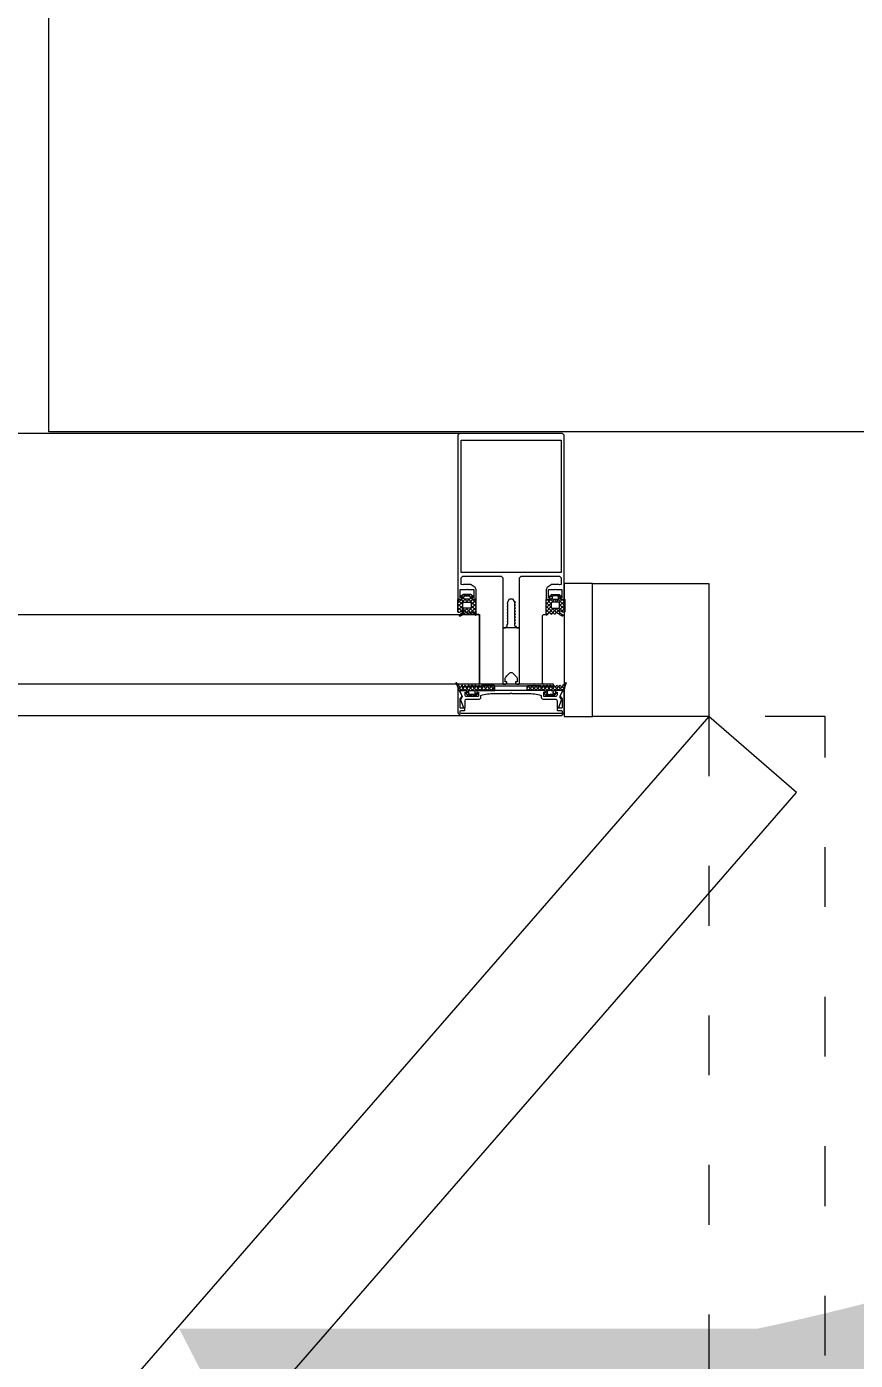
# Model space of a CAD drawing. Header units: millimetres. Extents: x 0 to 168960, y -92093 to 443706.
# Drawn here: x 36583 to 37081, y 99418 to 100221 of the extents above; entities that cross this region are included whole.
import ezdxf
from ezdxf.enums import TextEntityAlignment as Align

# ---------------------------------------------------------------- set-up
doc = ezdxf.new("R2018")
doc.units = ezdxf.units.MM
doc.linetypes.add('ACAD_ISO03W100', pattern=[30, 12, -18])
for name, color, linetype, lineweight in [('_0', 7, 'Continuous', 15), ('АР_Названия помещений', 124, 'Continuous', 5), ('АР_Номер помещения', 1, 'Continuous', 25), ('АР_Помещения_площадь', 19, 'Continuous', 9)]:
    doc.layers.add(name, color=color, linetype=linetype, lineweight=lineweight)
doc.styles.add('ISOCPEUR', font='isocpeur.ttf', dxfattribs={"height": 175})
doc.styles.get("Standard").update_dxf_attribs({"font": 'arial.ttf'})
pattern_1 = [(45, (-321692.8483, 48225.6813), (-1.122532015, 1.122532015), []), (135, (-321692.8483, 48225.6813), (-1.122532015, -1.122532015), [])]
pattern_2 = [(45, (-321692.8483, 48226.3235), (-1.122532015, 1.122532015), []), (135, (-321692.8483, 48226.3235), (-1.122532015, -1.122532015), [])]

# ---------------------------------------------------------------- blocks, each defined once
blk = doc.blocks.new('*U411')
h = blk.add_hatch()
h.set_pattern_fill('ANSI37', color=8, scale=0.5)
h.set_pattern_definition(pattern_2)
edge = h.paths.add_edge_path()
edge.add_line((609.16, -99.85), (608.2, -99.85))
edge.add_arc((608.2, -100.27), 0.427, 89.99338, 141.53279)
edge.add_arc((607.53, -99.74), 0.427, 179.99682, 321.5208, ccw=False)
edge.add_line((607.1, -99.74), (607.1, -98.64))
edge.add_arc((607.29, -98.64), 0.183, 89.9818, 180.0182, ccw=False)
edge.add_line((607.29, -98.46), (607.41, -98.46))
edge.add_arc((607.41, -98.28), 0.183, 269.99944, 405.01081)
edge.add_line((607.54, -98.15), (606.32, -97.05))
edge.add_arc((605.94, -97.57), 0.637, 53.62568, 90.95771)
edge.add_line((605.93, -96.93), (601.79, -96.93))
edge.add_arc((601.78, -97.57), 0.637, 89.04229, 126.37432)
edge.add_line((601.4, -97.05), (600.18, -98.15))
edge.add_arc((600.31, -98.28), 0.183, 134.98919, 270.00056)
edge.add_line((600.31, -98.46), (600.43, -98.46))
edge.add_arc((600.43, -98.64), 0.183, -0.0182, 90.0182, ccw=False)
edge.add_line((600.61, -98.64), (600.61, -99.74))
edge.add_arc((600.19, -99.74), 0.427, -141.5208, 0.00318, ccw=False)
edge.add_arc((599.52, -100.27), 0.427, 38.46721, 90.00662)
edge.add_line((599.52, -99.85), (598.42, -99.85))
edge.add_arc((598.42, -100.03), 0.183, 89.9818, 180.0182)
edge.add_line((598.24, -100.03), (598.24, -107.22))
edge.add_arc((598.54, -107.24), 0.306, 176.84485, 269.92113)
edge.add_line((598.54, -107.55), (599.27, -107.55))
edge.add_arc((599.27, -107.24), 0.304, 269.97813, 295.0452)
edge.add_line((599.4, -107.52), (601.48, -106.66))
edge.add_arc((601.6, -106.94), 0.305, -39.63, 115.01424, ccw=False)
edge.add_arc((594.3, -100.64), 9.95, 301.18717, 319.274, ccw=False)
edge.add_arc((599.6, -109.53), 0.4, 111.54212, 188.45788)
edge.add_arc((599.75, -109.34), 0.602, 203.62784, 297.88064)
edge.add_arc((594.31, -100.46), 11.02, 301.32018, 310.12178)
edge.add_arc((605.31, -113.57), 6.09, 109.99174, 129.84721, ccw=False)
edge.add_arc((603.34, -108.13), 0.305, 34.33696, 110.83556, ccw=False)
edge.add_line((603.59, -107.95), (604.08, -108.69))
edge.add_arc((604.33, -108.51), 0.305, 214.34291, 325.65709)
edge.add_line((604.58, -108.69), (605.07, -107.95))
edge.add_arc((605.32, -108.13), 0.305, 34.34291, 145.65709, ccw=False)
edge.add_line((605.57, -107.95), (606.06, -108.69))
edge.add_arc((606.31, -108.51), 0.305, 214.34291, 325.65709)
edge.add_line((606.56, -108.69), (607.05, -107.95))
edge.add_arc((607.3, -108.13), 0.305, 45.00818, 145.65327, ccw=False)
edge.add_line((607.52, -107.91), (608.82, -109.24))
edge.add_arc((609.04, -109.03), 0.305, 225.0039, 359.97313)
edge.add_line((609.35, -109.03), (609.35, -100.03))
edge.add_arc((609.16, -100.03), 0.183, 359.9818, 449.9818)
edge = h.paths.add_edge_path(flags=16)
edge.add_line((602.56, -97.78), (605.14, -97.78))
edge.add_arc((605.14, -98.32), 0.541, 0, 90, ccw=False)
edge.add_line((605.68, -98.32), (605.68, -99.31))
edge.add_arc((605.14, -99.31), 0.541, -90, 0, ccw=False)
edge.add_line((605.14, -99.85), (602.56, -99.85))
edge.add_arc((602.56, -99.31), 0.541, 180, 270, ccw=False)
edge.add_line((602.02, -99.31), (602.02, -98.32))
edge.add_arc((602.56, -98.32), 0.541, 90, 180, ccw=False)
edge = h.paths.add_edge_path(flags=16)
edge.add_line((601.96, -101.56), (605.74, -101.56))
edge.add_arc((605.74, -102.1), 0.541, 0, 90, ccw=False)
edge.add_line((606.28, -102.1), (606.28, -104.68))
edge.add_arc((605.74, -104.68), 0.541, -90, 0, ccw=False)
edge.add_line((605.74, -105.22), (601.96, -105.22))
edge.add_arc((601.96, -104.68), 0.541, 180, 270, ccw=False)
edge.add_line((601.42, -104.68), (601.42, -102.1))
edge.add_arc((601.96, -102.1), 0.541, 90, 180, ccw=False)
h = blk.add_hatch()
h.set_pattern_fill('ANSI37', color=8, scale=0.5)
h.set_pattern_definition(pattern_2)
edge = h.paths.add_edge_path()
edge.add_line((651.69, -99.85), (652.65, -99.85))
edge.add_arc((652.65, -100.27), 0.427, 38.46721, 90.00662, ccw=False)
edge.add_arc((653.32, -99.74), 0.427, 218.4792, 360.00318)
edge.add_line((653.75, -99.74), (653.75, -98.64))
edge.add_arc((653.57, -98.64), 0.183, 359.9818, 450.0182)
edge.add_line((653.57, -98.46), (653.44, -98.46))
edge.add_arc((653.44, -98.28), 0.183, 134.98919, 270.00056, ccw=False)
edge.add_line((653.32, -98.15), (654.53, -97.05))
edge.add_arc((654.91, -97.57), 0.637, 89.04229, 126.37432, ccw=False)
edge.add_line((654.92, -96.93), (659.07, -96.93))
edge.add_arc((659.08, -97.57), 0.637, 53.62568, 90.95771, ccw=False)
edge.add_line((659.46, -97.05), (660.68, -98.15))
edge.add_arc((660.55, -98.28), 0.183, -90.00056, 45.01081, ccw=False)
edge.add_line((660.55, -98.46), (660.42, -98.46))
edge.add_arc((660.42, -98.64), 0.183, 89.9818, 180.0182)
edge.add_line((660.24, -98.64), (660.24, -99.74))
edge.add_arc((660.67, -99.74), 0.427, 179.99682, 321.5208)
edge.add_arc((661.34, -100.27), 0.427, 89.99338, 141.53279, ccw=False)
edge.add_line((661.34, -99.85), (662.43, -99.85))
edge.add_arc((662.43, -100.03), 0.183, -0.0182, 90.0182, ccw=False)
edge.add_line((662.62, -100.03), (662.62, -107.22))
edge.add_arc((662.31, -107.24), 0.306, -89.92113, 3.15515, ccw=False)
edge.add_line((662.31, -107.55), (661.58, -107.55))
edge.add_arc((661.58, -107.24), 0.304, 244.9548, 270.02187, ccw=False)
edge.add_line((661.45, -107.52), (659.38, -106.66))
edge.add_arc((659.25, -106.94), 0.305, 64.98576, 219.63)
edge.add_arc((666.56, -100.64), 9.95, 220.726, 238.81283)
edge.add_arc((661.26, -109.53), 0.4, -8.45788, 68.45788, ccw=False)
edge.add_arc((661.1, -109.34), 0.602, 242.11936, 336.37216, ccw=False)
edge.add_arc((666.55, -100.46), 11.02, 229.87822, 238.67982, ccw=False)
edge.add_arc((655.54, -113.57), 6.09, 50.15279, 70.00826)
edge.add_arc((657.52, -108.13), 0.305, 69.16444, 145.66304)
edge.add_line((657.27, -107.95), (656.78, -108.69))
edge.add_arc((656.53, -108.51), 0.305, 214.34291, 325.65709, ccw=False)
edge.add_line((656.28, -108.69), (655.79, -107.95))
edge.add_arc((655.54, -108.13), 0.305, 34.34291, 145.65709)
edge.add_line((655.28, -107.95), (654.8, -108.69))
edge.add_arc((654.54, -108.51), 0.305, 214.34291, 325.65709, ccw=False)
edge.add_line((654.29, -108.69), (653.81, -107.95))
edge.add_arc((653.55, -108.13), 0.305, 34.34673, 134.99182)
edge.add_line((653.34, -107.91), (652.03, -109.24))
edge.add_arc((651.81, -109.03), 0.305, 180.02687, 314.9961, ccw=False)
edge.add_line((651.51, -109.03), (651.51, -100.03))
edge.add_arc((651.69, -100.03), 0.183, 90.0182, 180.0182, ccw=False)
edge = h.paths.add_edge_path(flags=16)
edge.add_line((658.29, -97.78), (655.72, -97.78))
edge.add_arc((655.72, -98.32), 0.541, 90, 180)
edge.add_line((655.18, -98.32), (655.18, -99.31))
edge.add_arc((655.72, -99.31), 0.541, 180, 270)
edge.add_line((655.72, -99.85), (658.29, -99.85))
edge.add_arc((658.29, -99.31), 0.541, 270, 360)
edge.add_line((658.83, -99.31), (658.83, -98.32))
edge.add_arc((658.29, -98.32), 0.541, 0, 90)
edge = h.paths.add_edge_path(flags=16)
edge.add_line((658.89, -101.56), (655.12, -101.56))
edge.add_arc((655.12, -102.1), 0.541, 90, 180)
edge.add_line((654.58, -102.1), (654.58, -104.68))
edge.add_arc((655.12, -104.68), 0.541, 180, 270)
edge.add_line((655.12, -105.22), (658.89, -105.22))
edge.add_arc((658.89, -104.68), 0.541, 270, 360)
edge.add_line((659.43, -104.68), (659.43, -102.1))
edge.add_arc((658.89, -102.1), 0.541, 0, 90)
h = blk.add_hatch()
h.set_pattern_fill('ANSI37', color=8, scale=0.5)
h.set_pattern_definition(pattern_1)
edge = h.paths.add_edge_path()
edge.add_line((598.41, -154.25), (598.41, -154.37))
edge.add_arc((592.37, -154.25), 6.03, 0, 37.47615)
edge.add_arc((597.4, -150.39), 0.305, 51.18112, 217.47615)
edge.add_arc((592.59, -156.37), 7.99, 28.02004, 51.18112)
edge.add_arc((599.91, -152.48), 0.305, 208.02004, 334.43857)
edge.add_line((600.55, -151.76), (600.18, -152.61))
edge.add_arc((600.82, -151.89), 0.305, 34.33926, 154.44225)
edge.add_line((601.55, -152.45), (601.07, -151.72))
edge.add_arc((601.8, -152.28), 0.305, 214.34372, 325.65628)
edge.add_line((602.54, -151.72), (602.05, -152.45))
edge.add_arc((602.79, -151.89), 0.305, 34.34372, 145.65628)
edge.add_line((603.53, -152.45), (603.04, -151.72))
edge.add_arc((603.78, -152.28), 0.305, 214.34372, 325.65628)
edge.add_line((604.52, -151.72), (604.03, -152.45))
edge.add_arc((604.77, -151.89), 0.305, 34.34372, 145.65628)
edge.add_line((605.63, -152.45), (605.02, -151.72))
edge.add_arc((605.88, -152.28), 0.305, 214.34372, 325.65628)
edge.add_line((606.62, -151.72), (606.13, -152.45))
edge.add_arc((606.87, -151.89), 0.305, 34.34372, 145.65628)
edge.add_line((607.61, -152.45), (607.13, -151.72))
edge.add_arc((607.87, -152.28), 0.305, 214.34372, 325.65628)
edge.add_line((608.6, -151.72), (608.12, -152.45))
edge.add_arc((608.86, -151.89), 0.305, 34.34372, 145.65628)
edge.add_line((609.6, -152.45), (609.11, -151.72))
edge.add_arc((609.85, -152.28), 0.305, 214.34372, 325.65628)
edge.add_line((610.71, -151.72), (610.1, -152.45))
edge.add_arc((610.96, -151.89), 0.305, 34.34372, 145.65628)
edge.add_line((611.7, -152.45), (611.21, -151.72))
edge.add_arc((611.95, -152.28), 0.305, 214.34372, 325.65628)
edge.add_line((612.69, -151.72), (612.2, -152.45))
edge.add_arc((616.44, -204.63), 53.04, 85.94424, 94.05576)
edge.add_line((620.62, -151.88), (620.19, -151.72))
edge.add_arc((620.37, -152.05), 0.304, 0, 34.36429)
edge.add_line((620.67, -154.49), (620.67, -152.05))
edge.add_arc((620.37, -154.49), 0.305, 270, 360)
edge.add_line((611.05, -154.8), (620.37, -154.8))
edge.add_arc((611.05, -154.37), 0.427, 218.47352, 270)
edge.add_arc((610.38, -154.9), 0.427, 38.47352, 180)
edge.add_line((609.95, -156.12), (609.95, -154.9))
edge.add_arc((610.14, -156.12), 0.183, 180, 270)
edge.add_line((610.38, -156.3), (610.14, -156.3))
edge.add_arc((610.38, -156.49), 0.183, 315.00146, 450)
edge.add_line((609.29, -157.83), (610.51, -156.61))
edge.add_arc((608.9, -157.45), 0.549, 270, 315.00146)
edge.add_line((604.76, -157.99), (608.9, -157.99))
edge.add_arc((604.76, -157.45), 0.549, 224.99854, 270)
edge.add_line((603.15, -156.61), (604.37, -157.83))
edge.add_arc((603.28, -156.49), 0.183, 90, 224.99854)
edge.add_line((603.52, -156.3), (603.28, -156.3))
edge.add_arc((603.52, -156.12), 0.183, 270, 360)
edge.add_line((603.71, -154.9), (603.71, -156.12))
edge.add_arc((603.28, -154.9), 0.427, 0, 70.7667)
edge.add_arc((603.28, -154.9), 0.427, 70.75287, 141.53052)
edge.add_arc((602.61, -154.37), 0.427, 270, 321.53052)
edge.add_line((598.83, -154.8), (602.61, -154.8))
edge.add_arc((598.83, -154.37), 0.427, 180, 270)
edge = h.paths.add_edge_path(flags=16)
edge.add_line((608.61, -155.3), (608.61, -156.53))
edge.add_arc((608.07, -156.53), 0.541, 270, 360)
edge.add_line((608.07, -157.07), (605.5, -157.07))
edge.add_arc((605.5, -156.53), 0.541, 180, 270)
edge.add_line((604.96, -156.53), (604.96, -155.3))
edge.add_arc((605.5, -155.3), 0.541, 90, 180)
edge.add_line((605.5, -154.75), (608.07, -154.75))
edge.add_arc((608.07, -155.3), 0.541, 0, 90)
h = blk.add_hatch()
h.set_pattern_fill('ANSI37', color=8, scale=0.5)
h.set_pattern_definition(pattern_1)
edge = h.paths.add_edge_path()
edge.add_line((650.35, -156.3), (650.6, -156.3))
edge.add_arc((650.6, -156.12), 0.183, 270, 360)
edge.add_line((650.78, -156.12), (650.78, -154.9))
edge.add_arc((650.35, -154.9), 0.427, 0, 141.52648)
edge.add_arc((649.68, -154.37), 0.427, 270, 321.52648)
edge.add_line((649.68, -154.8), (640.37, -154.8))
edge.add_arc((640.37, -154.49), 0.305, 180, 270)
edge.add_line((640.06, -154.49), (640.06, -152.05))
edge.add_arc((640.37, -152.05), 0.304, 145.63571, 180)
edge.add_line((640.12, -151.88), (640.54, -151.72))
edge.add_arc((644.29, -204.63), 53.04, 85.94424, 94.05576)
edge.add_line((648.04, -151.72), (648.53, -152.45))
edge.add_arc((648.78, -152.28), 0.305, 214.34372, 325.65628)
edge.add_line((649.03, -152.45), (649.52, -151.72))
edge.add_arc((649.77, -151.89), 0.305, 34.34372, 145.65628)
edge.add_line((650.02, -151.72), (650.63, -152.45))
edge.add_arc((650.89, -152.28), 0.305, 214.34372, 325.65628)
edge.add_line((651.14, -152.45), (651.62, -151.72))
edge.add_arc((651.88, -151.89), 0.305, 34.34372, 145.65628)
edge.add_line((652.13, -151.72), (652.62, -152.45))
edge.add_arc((652.87, -152.28), 0.305, 214.34372, 325.65628)
edge.add_line((653.12, -152.45), (653.61, -151.72))
edge.add_arc((653.86, -151.89), 0.305, 34.34372, 145.65628)
edge.add_line((654.11, -151.72), (654.6, -152.45))
edge.add_arc((654.85, -152.28), 0.305, 214.34372, 325.65628)
edge.add_line((655.1, -152.45), (655.71, -151.72))
edge.add_arc((655.96, -151.89), 0.305, 34.34372, 145.65628)
edge.add_line((656.21, -151.72), (656.7, -152.45))
edge.add_arc((656.95, -152.28), 0.305, 214.34372, 325.65628)
edge.add_line((657.21, -152.45), (657.69, -151.72))
edge.add_arc((657.94, -151.89), 0.305, 34.34372, 145.65628)
edge.add_line((658.2, -151.72), (658.68, -152.45))
edge.add_arc((658.94, -152.28), 0.305, 214.34372, 325.65628)
edge.add_line((659.19, -152.45), (659.66, -151.72))
edge.add_arc((659.91, -151.89), 0.305, 25.55775, 145.66074)
edge.add_line((660.19, -151.76), (660.55, -152.61))
edge.add_arc((660.83, -152.48), 0.305, 205.56143, 331.97996)
edge.add_arc((668.15, -156.37), 7.99, 128.81888, 151.97996)
edge.add_arc((663.33, -150.39), 0.305, 322.52385, 488.81888)
edge.add_arc((668.36, -154.25), 6.03, 142.52385, 180)
edge.add_line((662.33, -154.25), (662.33, -154.37))
edge.add_arc((661.9, -154.37), 0.427, 270, 360)
edge.add_line((661.9, -154.8), (658.12, -154.8))
edge.add_arc((658.12, -154.37), 0.427, 218.46948, 270)
edge.add_arc((657.45, -154.9), 0.427, 38.46948, 109.24713)
edge.add_arc((657.45, -154.9), 0.427, 109.2333, 180)
edge.add_line((657.03, -154.9), (657.03, -156.12))
edge.add_arc((657.21, -156.12), 0.183, 180, 270)
edge.add_line((657.21, -156.3), (657.45, -156.3))
edge.add_arc((657.45, -156.49), 0.183, 315.00146, 450)
edge.add_line((657.58, -156.61), (656.36, -157.83))
edge.add_arc((655.97, -157.45), 0.549, 270, 315.00146)
edge.add_line((655.97, -157.99), (651.83, -157.99))
edge.add_arc((651.83, -157.45), 0.549, 224.99854, 270)
edge.add_line((651.44, -157.83), (650.22, -156.61))
edge.add_arc((650.35, -156.49), 0.183, 90, 224.99854)
edge = h.paths.add_edge_path(flags=16)
edge.add_line((652.12, -155.3), (652.12, -156.53))
edge.add_arc((652.66, -155.3), 0.541, 90, 180)
edge.add_line((655.24, -154.75), (652.66, -154.75))
edge.add_arc((655.24, -155.3), 0.541, 0, 90)
edge.add_line((655.78, -156.53), (655.78, -155.3))
edge.add_arc((655.24, -156.53), 0.541, 270, 360)
edge.add_line((652.66, -157.07), (655.24, -157.07))
edge.add_arc((652.66, -156.53), 0.541, 180, 270)
at = {"color": 8}
for p, q in [((599.35, 0), (63.01, 0)), ((62.53, -169.84), (599.84, -169.84))]:
    blk.add_line(p, q, dxfattribs=at)
at = {"color": 8, "lineweight": 0, "ltscale": 100, "transparency": 33554687}
for points in [[(598.37, -0.98), (598.37, -99.98), (600.44, -99.98), (600.93, -99.49), (600.93, -99), (599.84, -99), (599.84, -94), (603.61, -94), (603.86, -93.64), (604.22, -94), (607.88, -94), (607.88, -99), (606.91, -99), (606.91, -99.49), (607.39, -99.98), (609.35, -99.98), (609.35, -94), (608.74, -92.78), (606.42, -91.08), (606.18, -90.95), (601.66, -90.95), (601.3, -91.2), (600.44, -90.95), (600.44, -86.93), (601.42, -85.96), (624.39, -85.96), (625.37, -86.93), (625.37, -116.68), (625.73, -116.92), (626.83, -116.92), (627.93, -115.95), (627.93, -115.09), (628.42, -114.73), (628.42, -113.51), (627.93, -113.27), (628.42, -113.02), (628.42, -111.8), (627.93, -111.44), (628.42, -111.19), (628.42, -109.97), (627.93, -109.73), (628.42, -109.36), (628.42, -108.15), (627.93, -107.9), (628.42, -107.54), (628.42, -106.32), (627.93, -106.07), (628.42, -105.83), (628.42, -104.61), (627.93, -104.24), (628.42, -104), (628.42, -102.78), (627.93, -102.42), (628.42, -102.17), (628.42, -101.44), (629.51, -99.49), (631.22, -99.49), (632.2, -101.2), (632.93, -101.56), (632.44, -101.81), (632.44, -103.02), (632.93, -103.39), (632.44, -103.63), (632.44, -104.85), (632.93, -105.22), (632.44, -105.46), (632.44, -106.68), (632.93, -106.93), (632.44, -107.29), (632.44, -108.51), (632.93, -108.75), (632.44, -109), (632.44, -110.34), (632.93, -110.58), (632.44, -110.83), (632.44, -112.05), (632.93, -112.41), (632.44, -112.66), (632.44, -113.88), (632.93, -114.12), (632.44, -114.49), (632.44, -115.7), (632.93, -115.95), (633.9, -116.92), (635.12, -116.92), (635.37, -116.68), (635.37, -86.93), (636.34, -85.96), (659.43, -85.96), (660.41, -86.93), (660.41, -90.95), (659.43, -91.2), (659.19, -90.95), (654.56, -90.95), (654.44, -91.08), (652, -92.78), (651.39, -94), (651.39, -99.98), (653.34, -99.98), (653.95, -99.49), (653.95, -99), (652.85, -99), (652.85, -94), (656.63, -94), (656.87, -93.64), (657.24, -94), (660.9, -94), (660.9, -99), (659.92, -99), (659.92, -99.49), (660.41, -99.98), (662.36, -99.98), (662.36, -0.98), (661.39, 0), (599.35, 0)], [(600.44, -4.02), (660.41, -4.02), (660.41, -83.64), (600.44, -83.64)], [(660.78, -168.5), (599.96, -168.5), (599.71, -168.26), (599.71, -167.16), (599.96, -166.79), (602.4, -166.79), (602.64, -166.55), (602.64, -165.82), (602.4, -165.45), (599.96, -165.45), (599.71, -165.21), (599.71, -159.72), (600.69, -158.5), (600.81, -157.65), (599.1, -154.48), (598.37, -154.72), (598.37, -168.26), (599.84, -169.84), (660.9, -169.84), (662.36, -168.26), (662.36, -154.72), (661.63, -154.48), (659.92, -157.65), (660.04, -158.5), (661.14, -159.72), (661.14, -165.21), (660.78, -165.45), (658.34, -165.45), (658.09, -165.82), (658.09, -166.55), (658.34, -166.79), (660.78, -166.79), (661.14, -167.16), (661.14, -168.26)]]:
    blk.add_lwpolyline(points, close=True, dxfattribs=at)
for points in [[(609.16, -99.85), (608.2, -99.85, 0.228752), (607.87, -100.01, -0.710164), (607.1, -99.74), (607.1, -98.64, -0.4144), (607.29, -98.46), (607.41, -98.46, 0.66825), (607.54, -98.15), (606.32, -97.05, 0.164348), (605.93, -96.93), (601.79, -96.93, 0.164348), (601.4, -97.05), (600.18, -98.15, 0.66825), (600.31, -98.46), (600.43, -98.46, -0.4144), (600.61, -98.64), (600.61, -99.74, -0.710164), (599.85, -100.01, 0.228752), (599.52, -99.85), (598.42, -99.85, 0.4144), (598.24, -100.03), (598.24, -107.22, 0.430028), (598.54, -107.55), (599.27, -107.55, 0.109814), (599.4, -107.52), (601.48, -106.66, -0.800036), (601.84, -107.13, -0.079083), (599.45, -109.15, 0.348803), (599.2, -109.59, 0.436125), (600.03, -109.88, 0.038423), (601.41, -108.89, -0.086853), (603.23, -107.84, -0.346763), (603.59, -107.95), (604.08, -108.69, 0.527877), (604.58, -108.69), (605.07, -107.95, -0.527877), (605.57, -107.95), (606.06, -108.69, 0.527877), (606.56, -108.69), (607.05, -107.95, -0.469739), (607.52, -107.91), (608.82, -109.24, 0.667984), (609.35, -109.03), (609.35, -100.03, 0.414214)], [(651.69, -99.85), (652.65, -99.85, -0.228752), (652.99, -100.01, 0.710164), (653.75, -99.74), (653.75, -98.64, 0.4144), (653.57, -98.46), (653.44, -98.46, -0.66825), (653.32, -98.15), (654.53, -97.05, -0.164348), (654.92, -96.93), (659.07, -96.93, -0.164348), (659.46, -97.05), (660.68, -98.15, -0.66825), (660.55, -98.46), (660.42, -98.46, 0.4144), (660.24, -98.64), (660.24, -99.74, 0.710164), (661, -100.01, -0.228752), (661.34, -99.85), (662.43, -99.85, -0.4144), (662.62, -100.03), (662.62, -107.22, -0.430028), (662.31, -107.55), (661.58, -107.55, -0.109814), (661.45, -107.52), (659.38, -106.66, 0.800036), (659.02, -107.13, 0.079083), (661.4, -109.15, -0.348803), (661.65, -109.59, -0.436125), (660.82, -109.88, -0.038423), (659.45, -108.89, 0.086853), (657.63, -107.84, 0.346763), (657.27, -107.95), (656.78, -108.69, -0.527877), (656.28, -108.69), (655.79, -107.95, 0.527877), (655.28, -107.95), (654.8, -108.69, -0.527877), (654.29, -108.69), (653.81, -107.95, 0.469739), (653.34, -107.91), (652.03, -109.24, -0.667984), (651.51, -109.03), (651.51, -100.03, -0.414214)], [(626.83, -116.92), (625.73, -116.92, 0.523933), (625.37, -117.25), (625.37, -150.39, 0.414326), (625.92, -150.94), (627.26, -150.94, 0.410627), (627.81, -150.4), (627.81, -149.72, 0.492552), (627.58, -149.48), (627.07, -149.48, -0.441111), (626.83, -149.24), (626.89, -147.36, -0.208057), (627.32, -146.57, -0.000016), (629.69, -144.19, -0.439819), (631.16, -144.19, -0.000016), (633.54, -146.57, -0.208057), (633.96, -147.36), (634.02, -149.24, -0.441111), (633.78, -149.48), (633.27, -149.48, 0.492552), (633.05, -149.72), (633.05, -150.4, 0.410627), (633.6, -150.94), (634.94, -150.94, 0.414326), (635.49, -150.39), (635.49, -117.25, 0.523933), (635.12, -116.92), (634.02, -116.92)], [(601.07, -151.72, 0.57795), (600.55, -151.76), (600.18, -152.61, -0.615334), (599.64, -152.62, 0.101403), (597.59, -150.15, 0.887085), (597.16, -150.58, -0.164997), (598.41, -154.25), (598.41, -154.37, 0.414304), (598.83, -154.8), (602.61, -154.8, 0.228696), (602.95, -154.64, -0.319049), (603.42, -154.5, -0.319002), (603.71, -154.9), (603.71, -156.12, -0.4144), (603.52, -156.3), (603.28, -156.3, 0.668339), (603.15, -156.61), (604.37, -157.83, 0.198883), (604.76, -157.99), (608.9, -157.99, 0.198883), (609.29, -157.83), (610.51, -156.61, 0.668339), (610.38, -156.3), (610.14, -156.3, -0.4144), (609.95, -156.12), (609.95, -154.9, -0.710202), (610.71, -154.64, 0.228696), (611.05, -154.8), (620.37, -154.8, 0.414362), (620.67, -154.49), (620.67, -152.05, 0.151171), (620.62, -151.88), (620.19, -151.72, 0.035408), (612.69, -151.72), (612.2, -152.45, -0.527868), (611.7, -152.45), (611.21, -151.72, 0.527868), (610.71, -151.72), (610.1, -152.45, -0.527868), (609.6, -152.45), (609.11, -151.72, 0.527868), (608.6, -151.72), (608.12, -152.45, -0.527868), (607.61, -152.45), (607.13, -151.72, 0.527868), (606.62, -151.72), (606.13, -152.45, -0.527868), (605.63, -152.45), (605.02, -151.72, 0.527868), (604.52, -151.72), (604.03, -152.45, -0.527868), (603.53, -152.45), (603.04, -151.72, 0.527868), (602.54, -151.72), (602.05, -152.45, -0.527868), (601.55, -152.45)], [(659.66, -151.72, -0.57795), (660.19, -151.76), (660.55, -152.61, 0.615334), (661.1, -152.62, -0.101403), (663.14, -150.15, -0.887085), (663.57, -150.58, 0.164997), (662.33, -154.25), (662.33, -154.37, -0.414304), (661.9, -154.8), (658.12, -154.8, -0.228696), (657.79, -154.64, 0.319049), (657.31, -154.5, 0.319002), (657.03, -154.9), (657.03, -156.12, 0.4144), (657.21, -156.3), (657.45, -156.3, -0.668339), (657.58, -156.61), (656.36, -157.83, -0.198883), (655.97, -157.99), (651.83, -157.99, -0.198883), (651.44, -157.83), (650.22, -156.61, -0.668339), (650.35, -156.3), (650.6, -156.3, 0.4144), (650.78, -156.12), (650.78, -154.9, 0.710202), (650.02, -154.64, -0.228696), (649.68, -154.8), (640.37, -154.8, -0.414362), (640.06, -154.49), (640.06, -152.05, -0.151171), (640.12, -151.88), (640.54, -151.72, -0.035408), (648.04, -151.72), (648.53, -152.45, 0.527868), (649.03, -152.45), (649.52, -151.72, -0.527868), (650.02, -151.72), (650.63, -152.45, 0.527868), (651.14, -152.45), (651.62, -151.72, -0.527868), (652.13, -151.72), (652.62, -152.45, 0.527868), (653.12, -152.45), (653.61, -151.72, -0.527868), (654.11, -151.72), (654.6, -152.45, 0.527868), (655.1, -152.45), (655.71, -151.72, -0.527868), (656.21, -151.72), (656.7, -152.45, 0.527868), (657.21, -152.45), (657.69, -151.72, -0.527868), (658.2, -151.72), (658.68, -152.45, 0.527868), (659.19, -152.45)], [(610.25, -154.65), (609.76, -155.14), (609.76, -155.75), (610.73, -155.75), (610.73, -158.07, -0.414362), (610.43, -158.37), (603.72, -158.37, -0.414326), (602.69, -157.33), (602.69, -155.75), (603.78, -155.75), (603.78, -155.14), (603.17, -154.65), (599.76, -154.65, 0.551224), (599.49, -155.09), (600.83, -157.89, -0.267349), (600.75, -158.92), (600.01, -159.9, 0.249629), (599.96, -160.41), (601.66, -164.92, 0.827043), (602.72, -164.72), (602.72, -160.94, -0.414326), (603.76, -159.9), (611.2, -159.9, 0.414326), (612.23, -158.87), (612.23, -157.65, -0.082799), (620.25, -156.55), (630.12, -156.55), (630.37, -156.19), (630.73, -156.55), (640.49, -156.55, -0.082799), (648.5, -157.65), (648.5, -158.87, 0.414326), (649.54, -159.9), (656.97, -159.9, -0.414326), (658.01, -160.94), (658.01, -164.72, 0.827043), (659.07, -164.92), (660.78, -160.41, 0.249629), (660.72, -159.9), (659.99, -158.92, -0.267349), (659.91, -157.89), (661.25, -155.09, 0.551224), (660.97, -154.65), (657.56, -154.65), (656.95, -155.14), (656.95, -155.75), (658.05, -155.75), (658.05, -157.33, -0.414326), (657.01, -158.37), (650.3, -158.37, -0.414362), (650, -158.07), (650, -155.75), (650.97, -155.75), (650.97, -155.14), (650.49, -154.65)]]:
    blk.add_lwpolyline(points, format="xyb", close=True, dxfattribs=at)
for points in [[(598.24, -100.03), (598.24, -100.03)], [(609.35, -100.03), (609.35, -100.03)], [(610.93, -150.94), (611.42, -150.45), (611.42, -109.49), (610.93, -109), (609.35, -109)], [(649.8, -150.94), (649.31, -150.45), (649.31, -109.49), (649.8, -109), (651.39, -109)], [(604.83, -150.94), (604.83, -151.92)]]:
    blk.add_lwpolyline(points, dxfattribs=at)
at = {"color": 8}
for points in [[(601.96, -101.56), (605.74, -101.56, -0.414214), (606.28, -102.1), (606.28, -104.68, -0.414214), (605.74, -105.22), (601.96, -105.22, -0.414214), (601.42, -104.68), (601.42, -102.1, -0.414214)], [(602.56, -97.78), (605.14, -97.78, -0.414214), (605.68, -98.32), (605.68, -99.31, -0.414214), (605.14, -99.85), (602.56, -99.85, -0.414214), (602.02, -99.31), (602.02, -98.32, -0.414214)], [(658.89, -101.56), (655.12, -101.56, 0.414214), (654.58, -102.1), (654.58, -104.68, 0.414214), (655.12, -105.22), (658.89, -105.22, 0.414214), (659.43, -104.68), (659.43, -102.1, 0.414214)], [(658.29, -97.78), (655.72, -97.78, 0.414214), (655.18, -98.32), (655.18, -99.31, 0.414214), (655.72, -99.85), (658.29, -99.85, 0.414214), (658.83, -99.31), (658.83, -98.32, 0.414214)], [(605.5, -154.75), (608.07, -154.75, -0.414214), (608.61, -155.3), (608.61, -156.53, -0.414214), (608.07, -157.07), (605.5, -157.07, -0.414214), (604.96, -156.53), (604.96, -155.3, -0.414214)], [(655.24, -154.75), (652.66, -154.75, 0.414214), (652.12, -155.3), (652.12, -156.53, 0.414214), (652.66, -157.07), (655.24, -157.07, 0.414214), (655.78, -156.53), (655.78, -155.3, 0.414214)]]:
    blk.add_lwpolyline(points, format="xyb", close=True, dxfattribs=at)
for points in [[(51.06, -150.94), (51.06, -108.94), (611.42, -108.97), (611.42, -150.97)], [(604.83, -151.92), (655.9, -151.92), (655.9, -150.94), (604.83, -150.94)]]:
    blk.add_lwpolyline(points, close=True, dxfattribs=at)
at = {"color": 8, "lineweight": 0, "ltscale": 100, "transparency": 33554687}
blk.add_arc((598.54, -107.24), 0.305, 179.98903, 270.01073, dxfattribs=at)
blk = doc.blocks.new('1700-2')
at = {"color": 8, "linetype": 'ACAD_ISO03W100', "ltscale": 3}
blk.add_lwpolyline([(0, -63), (-1104.71, -63), (-1104.71, 6.86), (0, 6.86)], close=True, dxfattribs=at)
at = {"color": 8}
blk.add_lwpolyline([(0, -63), (-833.74, -787.76), (-879.57, -735.04), (-45.83, -10.28)], close=True, dxfattribs=at)
for points in [[(0, -133), (80, -133), (80, -63), (50, -63), (50, -63), (0, -63), (0, -133)], [(80, -150), (0, -150), (0, -133), (80, -133), (80, -150)]]:
    blk.add_lwpolyline(points, dxfattribs=at)
at = {"color": 8, "linetype": 'ACAD_ISO03W100', "ltscale": 3}
blk.add_arc((5.52, -65.51), 1107.24, 90.2854, 220.7146, dxfattribs=at)
blk = doc.blocks.new('*U291')
at = {"color": 8, "style": 'ISOCPEUR', "width": 0.7, "flags": 1}
blk.add_attdef('КАТЕГОРИЯ', (-499.17, -2092.19), '', height=250, dxfattribs=at)
at = {"layer": 'АР_Номер помещения', "color": 8, "style": 'ISOCPEUR', "width": 0.7}
blk.add_attdef('НОМЕР_ПОМЕЩЕНИЯ', text='', height=300, dxfattribs=at).set_placement((-12939.96, 2669.74), align=Align.MIDDLE_CENTER)
at = {"layer": 'АР_Помещения_площадь', "color": 8, "style": 'ISOCPEUR', "width": 0.7}
blk.add_attdef('ПЛОЩАДЬ_ПОМЕЩЕНИЯ', text='', height=200, dxfattribs=at).set_placement((-4655.07, 1558.16), align=Align.MIDDLE_RIGHT)
at = {"layer": 'АР_Помещения_площадь', "color": 8, "lineweight": 30, "width": 0.7, "flags": 104}
blk.add_attdef('ИМЯ_ПОМЕЩЕНИЯ', text='', height=100, dxfattribs=at).set_placement((157.63, 1217.14), align=Align.MIDDLE_CENTER)
blk = doc.blocks.new('*U289')
at = {"color": 8, "style": 'ISOCPEUR', "width": 0.7, "flags": 1}
blk.add_attdef('КАТЕГОРИЯ', (-499.17, -2092.19), '', height=250, dxfattribs=at)
at = {"layer": 'АР_Номер помещения', "color": 8, "style": 'ISOCPEUR', "width": 0.7}
blk.add_attdef('НОМЕР_ПОМЕЩЕНИЯ', text='', height=300, dxfattribs=at).set_placement((-19098.69, 1732.73), align=Align.MIDDLE_CENTER)
at = {"layer": 'АР_Помещения_площадь', "color": 8, "lineweight": 30, "width": 0.7, "flags": 104}
blk.add_attdef('ИМЯ_ПОМЕЩЕНИЯ', text='', height=100, dxfattribs=at).set_placement((157.63, 1217.14), align=Align.MIDDLE_CENTER)
at = {"layer": 'АР_Помещения_площадь', "color": 8, "style": 'ISOCPEUR', "width": 0.7}
blk.add_attdef('ПЛОЩАДЬ_ПОМЕЩЕНИЯ', text='', height=200, dxfattribs=at).set_placement((-16823.81, 938.16), align=Align.MIDDLE_RIGHT)
blk = doc.blocks.new('*U266')
at = {"color": 8, "style": 'ISOCPEUR', "width": 0.7, "flags": 1}
blk.add_attdef('КАТЕГОРИЯ', (-499.17, -2092.19), '', height=250, dxfattribs=at)
at = {"layer": 'АР_Номер помещения', "color": 8, "style": 'ISOCPEUR', "width": 0.7}
blk.add_attdef('НОМЕР_ПОМЕЩЕНИЯ', text='', height=300, dxfattribs=at).set_placement((-20638.74, 1708.78), align=Align.MIDDLE_CENTER)
at = {"layer": 'АР_Помещения_площадь', "color": 8, "lineweight": 30, "width": 0.7, "flags": 104}
blk.add_attdef('ИМЯ_ПОМЕЩЕНИЯ', text='', height=100, dxfattribs=at).set_placement((157.63, 1217.14), align=Align.MIDDLE_CENTER)
at = {"layer": 'АР_Помещения_площадь', "color": 8, "style": 'ISOCPEUR', "width": 0.7}
blk.add_attdef('ПЛОЩАДЬ_ПОМЕЩЕНИЯ', text='', height=200, dxfattribs=at).set_placement((-11185.61, -2360.52), align=Align.MIDDLE_RIGHT)
blk = doc.blocks.new('*U246')
at = {"color": 8, "style": 'ISOCPEUR', "width": 0.7, "flags": 1}
blk.add_attdef('КАТЕГОРИЯ', (-499.17, -2092.19), '', height=250, dxfattribs=at)
at = {"layer": 'АР_Номер помещения', "color": 8, "style": 'ISOCPEUR', "width": 0.7}
blk.add_attdef('НОМЕР_ПОМЕЩЕНИЯ', text='', height=300, dxfattribs=at).set_placement((-17859.97, -745.64), align=Align.MIDDLE_CENTER)
at = {"layer": 'АР_Помещения_площадь', "color": 8, "lineweight": 30, "width": 0.7, "flags": 104}
blk.add_attdef('ИМЯ_ПОМЕЩЕНИЯ', text='', height=100, dxfattribs=at).set_placement((157.63, 1217.14), align=Align.MIDDLE_CENTER)
at = {"layer": 'АР_Помещения_площадь', "color": 8, "style": 'ISOCPEUR', "width": 0.7}
blk.add_attdef('ПЛОЩАДЬ_ПОМЕЩЕНИЯ', text='', height=200, dxfattribs=at).set_placement((-14197.41, -1262.35), align=Align.MIDDLE_RIGHT)
blk = doc.blocks.new('*U251')
at = {"color": 8, "style": 'ISOCPEUR', "width": 0.7, "flags": 1}
blk.add_attdef('КАТЕГОРИЯ', (-499.17, -2092.19), '', height=250, dxfattribs=at)
at = {"layer": 'АР_Номер помещения', "color": 8, "style": 'ISOCPEUR', "width": 0.7}
blk.add_attdef('НОМЕР_ПОМЕЩЕНИЯ', text='', height=300, dxfattribs=at).set_placement((-23270.57, 7877.31), align=Align.MIDDLE_CENTER)
at = {"layer": 'АР_Помещения_площадь', "color": 8, "style": 'ISOCPEUR', "width": 0.7}
blk.add_attdef('ПЛОЩАДЬ_ПОМЕЩЕНИЯ', text='', height=200, dxfattribs=at).set_placement((-14897.88, 3347.54), align=Align.MIDDLE_RIGHT)
at = {"layer": 'АР_Помещения_площадь', "color": 8, "lineweight": 30, "width": 0.7, "flags": 104}
blk.add_attdef('ИМЯ_ПОМЕЩЕНИЯ', text='', height=100, dxfattribs=at).set_placement((157.63, 1217.14), align=Align.MIDDLE_CENTER)
blk = doc.blocks.new('*U264')
at = {"color": 8, "style": 'ISOCPEUR', "width": 0.7, "flags": 1}
blk.add_attdef('КАТЕГОРИЯ', (-499.17, -2092.19), '', height=250, dxfattribs=at)
at = {"layer": 'АР_Номер помещения', "color": 8, "style": 'ISOCPEUR', "width": 0.7}
blk.add_attdef('НОМЕР_ПОМЕЩЕНИЯ', text='', height=300, dxfattribs=at).set_placement((-20263.54, 6743.41), align=Align.MIDDLE_CENTER)
at = {"layer": 'АР_Помещения_площадь', "color": 8, "style": 'ISOCPEUR', "width": 0.7}
blk.add_attdef('ПЛОЩАДЬ_ПОМЕЩЕНИЯ', text='', height=200, dxfattribs=at).set_placement((-14897.88, 3347.54), align=Align.MIDDLE_RIGHT)
at = {"layer": 'АР_Помещения_площадь', "color": 8, "lineweight": 30, "width": 0.7, "flags": 104}
blk.add_attdef('ИМЯ_ПОМЕЩЕНИЯ', text='', height=100, dxfattribs=at).set_placement((157.63, 1217.14), align=Align.MIDDLE_CENTER)
blk = doc.blocks.new('*U265')
at = {"color": 8, "style": 'ISOCPEUR', "width": 0.7, "flags": 1}
blk.add_attdef('КАТЕГОРИЯ', (-499.17, -2092.19), '', height=250, dxfattribs=at)
at = {"layer": 'АР_Номер помещения', "color": 8, "style": 'ISOCPEUR', "width": 0.7}
blk.add_attdef('НОМЕР_ПОМЕЩЕНИЯ', text='', height=300, dxfattribs=at).set_placement((-18940.79, 2435.31), align=Align.MIDDLE_CENTER)
at = {"layer": 'АР_Помещения_площадь', "color": 8, "style": 'ISOCPEUR', "width": 0.7}
blk.add_attdef('ПЛОЩАДЬ_ПОМЕЩЕНИЯ', text='', height=200, dxfattribs=at).set_placement((-17376.42, 1521.82), align=Align.MIDDLE_RIGHT)
at = {"layer": 'АР_Помещения_площадь', "color": 8, "lineweight": 30, "width": 0.7, "flags": 104}
blk.add_attdef('ИМЯ_ПОМЕЩЕНИЯ', text='', height=100, dxfattribs=at).set_placement((157.63, 1217.14), align=Align.MIDDLE_CENTER)
blk = doc.blocks.new('*U376')
at = {"color": 8, "style": 'ISOCPEUR', "width": 0.7, "flags": 1}
blk.add_attdef('КАТЕГОРИЯ', (-499.17, -2092.19), '', height=250, dxfattribs=at)
at = {"layer": 'АР_Номер помещения', "color": 8, "style": 'ISOCPEUR', "width": 0.7}
blk.add_attdef('НОМЕР_ПОМЕЩЕНИЯ', text='', height=300, dxfattribs=at).set_placement((-26406.12, 7422.62), align=Align.MIDDLE_CENTER)
at = {"layer": 'АР_Помещения_площадь', "color": 8, "style": 'ISOCPEUR', "width": 0.7}
blk.add_attdef('ПЛОЩАДЬ_ПОМЕЩЕНИЯ', text='', height=200, dxfattribs=at).set_placement((-26002.63, 8281.83), align=Align.MIDDLE_RIGHT)
at = {"layer": 'АР_Помещения_площадь', "color": 8, "lineweight": 30, "width": 0.7, "flags": 104}
blk.add_attdef('ИМЯ_ПОМЕЩЕНИЯ', text='', height=100, dxfattribs=at).set_placement((157.63, 1217.14), align=Align.MIDDLE_CENTER)

msp = doc.modelspace()

# ---------------------------------------------------------------- linework, layer by layer
at = {"layer": '_0'}
msp.add_lwpolyline([(36245.825, 100567.168), (36243.19, 103694.609), (42144.197, 103693.778), (42143.221, 100567.169), (41793.71, 100567.169), (41793.71, 99977.169), (36595.825, 99977.168), (36595.825, 100567.168)], close=True, dxfattribs=at)

# ---------------------------------------------------------------- block references
ref = msp.add_blockref('*U376', (50201.224, 200400.52), dxfattribs=at)
lines = msp.add_mtext('\\W0.8000;Кабинет иностранного языка с возможностью\\P деления трансформируемой перегородкой на два\\P помещения (начальная школа)', dxfattribs={"layer": 'АР_Названия помещений', "color": 8, "insert": (27156.094, 205742.286), "char_height": 12899.00703, "width": 1974.98425, "attachment_point": 1})
ref.add_attrib('ИМЯ_ПОМЕЩЕНИЯ', '', (27156.094, 205742.286), dxfattribs={"flags": 104}).embed_mtext(lines)
ref = msp.add_blockref('*U291', (40137.892, 140089.43), dxfattribs=at)
lines = msp.add_mtext('\\W0.8000;Информационный\\Pбиблиотечный центр с зонами для индивидуальных и\\Pгрупповых занятий, медиатеки, центра детских\\Pинициатив', dxfattribs={"layer": 'АР_Названия помещений', "color": 8, "insert": (27266.339, 142924.796), "char_height": 10235.71028, "width": 1779.62855, "attachment_point": 1})
ref.add_attrib('ИМЯ_ПОМЕЩЕНИЯ', '', (27266.339, 142924.796), dxfattribs={"flags": 104}).embed_mtext(lines)
ref = msp.add_blockref('*U289', (34536.627, 140089.43), dxfattribs=at)
lines = msp.add_mtext('\\W0.8000;Информационный\\Pбиблиотечный центр (хранение (закрытый фонд) и выдачи книг)', dxfattribs={"layer": 'АР_Названия помещений', "color": 8, "insert": (15339.179, 142409.833), "char_height": 5167.03637, "width": 1779.62855, "attachment_point": 1})
ref.add_attrib('ИМЯ_ПОМЕЩЕНИЯ', '', (15339.179, 142409.833), dxfattribs={"flags": 104}).embed_mtext(lines)
ref = msp.add_blockref('*U246', (51560.234, 115679.936), dxfattribs=at)
lines = msp.add_mtext('\\W0.8000;Гардероб для обучающихся (начальная школа)', dxfattribs={"layer": 'АР_Названия помещений', "color": 8, "insert": (35027.935, 116101.084), "char_height": 5099.80377, "width": 1878.00769, "attachment_point": 1})
ref.add_attrib('ИМЯ_ПОМЕЩЕНИЯ', '', (35027.935, 116101.084), dxfattribs={"flags": 104}).embed_mtext(lines)
ref = msp.add_blockref('*U266', (34528.429, 113748.108), dxfattribs=at)
lines = msp.add_mtext('\\W0.8000;Коридор с рекреацией (начальная школа)', dxfattribs={"layer": 'АР_Названия помещений', "color": 8, "insert": (19407.935, 111461.084), "char_height": 5167.03637, "width": 1779.62855, "attachment_point": 1})
ref.add_attrib('ИМЯ_ПОМЕЩЕНИЯ', '', (19407.935, 111461.084), dxfattribs={"flags": 104}).embed_mtext(lines)
ref = msp.add_blockref('*U264', (44907.768, 101644.05), dxfattribs=at)
lines = msp.add_mtext('\\W0.8000;Учебный кабинет', dxfattribs={"layer": 'АР_Названия помещений', "color": 8, "insert": (27035, 110104.277), "char_height": 5167.03637, "width": 1779.62855, "attachment_point": 1})
ref.add_attrib('ИМЯ_ПОМЕЩЕНИЯ', '', (27035, 110104.277), dxfattribs={"flags": 104}).embed_mtext(lines)
ref = msp.add_blockref('*U251', (38870.702, 100428.506), dxfattribs=at)
lines = msp.add_mtext('\\W0.8000;Учебный кабинет', dxfattribs={"layer": 'АР_Названия помещений', "color": 8, "insert": (20997.935, 108888.733), "char_height": 5167.03637, "width": 1779.62855, "attachment_point": 1})
ref.add_attrib('ИМЯ_ПОМЕЩЕНИЯ', '', (20997.935, 108888.733), dxfattribs={"flags": 104}).embed_mtext(lines)
ref = msp.add_blockref('*U265', (53329.244, 103215.77), dxfattribs=at)
lines = msp.add_mtext('\\W0.8000;Комната охраны с диспетчерским пунктом', dxfattribs={"layer": 'АР_Названия помещений', "color": 8, "insert": (34517.935, 106081.084), "char_height": 3498.32397, "width": 1779.62855, "attachment_point": 1})
ref.add_attrib('ИМЯ_ПОМЕЩЕНИЯ', '', (34517.935, 106081.084), dxfattribs={"flags": 104}).embed_mtext(lines)
at = {"layer": '_0', "lineweight": 0}
msp.add_blockref('*U411', (36243.453, 99976.273), dxfattribs=at)
at = {"layer": '_0', "lineweight": 0, "xscale": -1, "rotation": 270}
msp.add_blockref('1700-2', (37055.814, 99805.991), dxfattribs=at)

doc.saveas('drawing.dxf')
